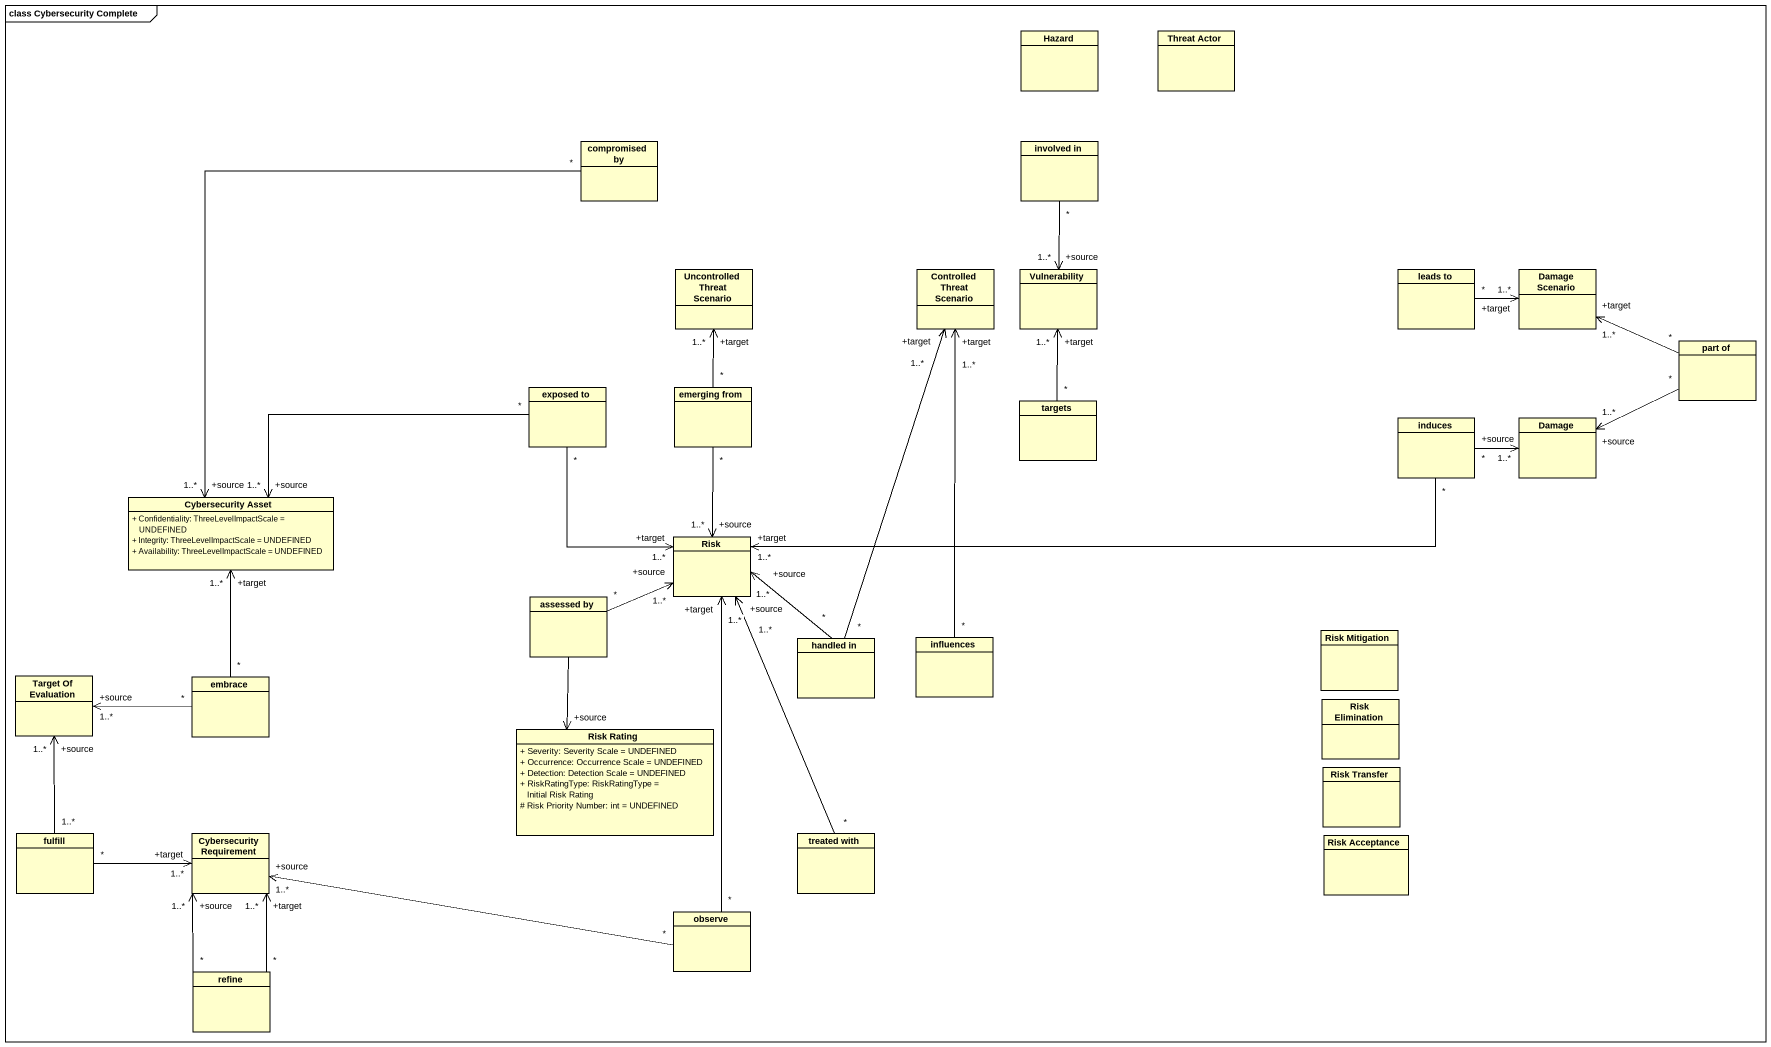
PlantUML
@startuml
mainframe class Cybersecurity Complete
hide circle
hide empty members
skinparam classAttributeIconSize 0
class Hazard
class "Threat Actor" as Threat_Actor
class "compromised by" as compromised_by
class "involved in" as involved_in
class "Uncontrolled Threat Scenario" as Uncontrolled_Threat_Scenario
class "Controlled Threat Scenario" as Controlled_Threat_Scenario
class Vulnerability
class "leads to" as leads_to
class "Damage Scenario" as Damage_Scenario
class "part of" as part_of
class "exposed to" as exposed_to
class "emerging from" as emerging_from
class targets
class induces
class Damage
class "Cybersecurity Asset" as Cybersecurity_Asset {
  + Confidentiality: ThreeLevelImpactScale = UNDEFINED
  + Integrity: ThreeLevelImpactScale = UNDEFINED
  + Availability: ThreeLevelImpactScale = UNDEFINED
}
class Risk
class "assessed by" as assessed_by
class "handled in" as handled_in
class influences
class "Risk Mitigation" as Risk_Mitigation
class "Target Of Evaluation" as Target_Of_Evaluation
class embrace
class "Risk Elimination" as Risk_Elimination
class "Risk Rating" as Risk_Rating {
  + Severity: Severity Scale = UNDEFINED
  + Occurrence: Occurrence Scale = UNDEFINED
  + Detection: Detection Scale = UNDEFINED
  + RiskRatingType: RiskRatingType = Initial Risk Rating
  # Risk Priority Number: int = UNDEFINED
}
class "Risk Transfer" as Risk_Transfer
class fulfill
class "Cybersecurity Requirement" as Cybersecurity_Requirement
class "treated with" as treated_with
class "Risk Acceptance" as Risk_Acceptance
class observe
class refine
compromised_by "*" --> "+source\n1..*" Cybersecurity_Asset
involved_in "*" --> "+source\n1..*" Vulnerability
leads_to "*" -right-> "+target\n1..*" Damage_Scenario
part_of "*" -left-> "+target\n1..*" Damage_Scenario
part_of "*" -left-> "+source\n1..*" Damage
exposed_to "*" -left-> "+source\n1..*" Cybersecurity_Asset
exposed_to "*" --> "+target\n1..*" Risk
emerging_from "*" -up-> "+target\n1..*" Uncontrolled_Threat_Scenario
emerging_from "*" --> "+source\n1..*" Risk
targets "*" -up-> "+target\n1..*" Vulnerability
induces "+source\n*" -right-> "1..*" Damage
induces "*" -left-> "+target\n1..*" Risk
assessed_by "*" -right-> "+source\n1..*" Risk
assessed_by --> "+source" Risk_Rating
handled_in "*" -up-> "+target\n1..*" Controlled_Threat_Scenario
handled_in "*" -up-> "+source\n1..*" Risk
influences "*" -up-> "+target\n1..*" Controlled_Threat_Scenario
embrace "*" -up-> "+target\n1..*" Cybersecurity_Asset
embrace "*" -left-> "+source\n1..*" Target_Of_Evaluation
fulfill "1..*" -up-> "+source\n1..*" Target_Of_Evaluation
fulfill "*" -right-> "+target\n1..*" Cybersecurity_Requirement
treated_with "*" -up-> "+source\n1..*" Risk
observe "*" -up-> "+target\n1..*" Risk
observe "*" -left-> "+source\n1..*" Cybersecurity_Requirement
refine "*" -up-> "+source\n1..*" Cybersecurity_Requirement
refine "*" -up-> "+target\n1..*" Cybersecurity_Requirement
@enduml
